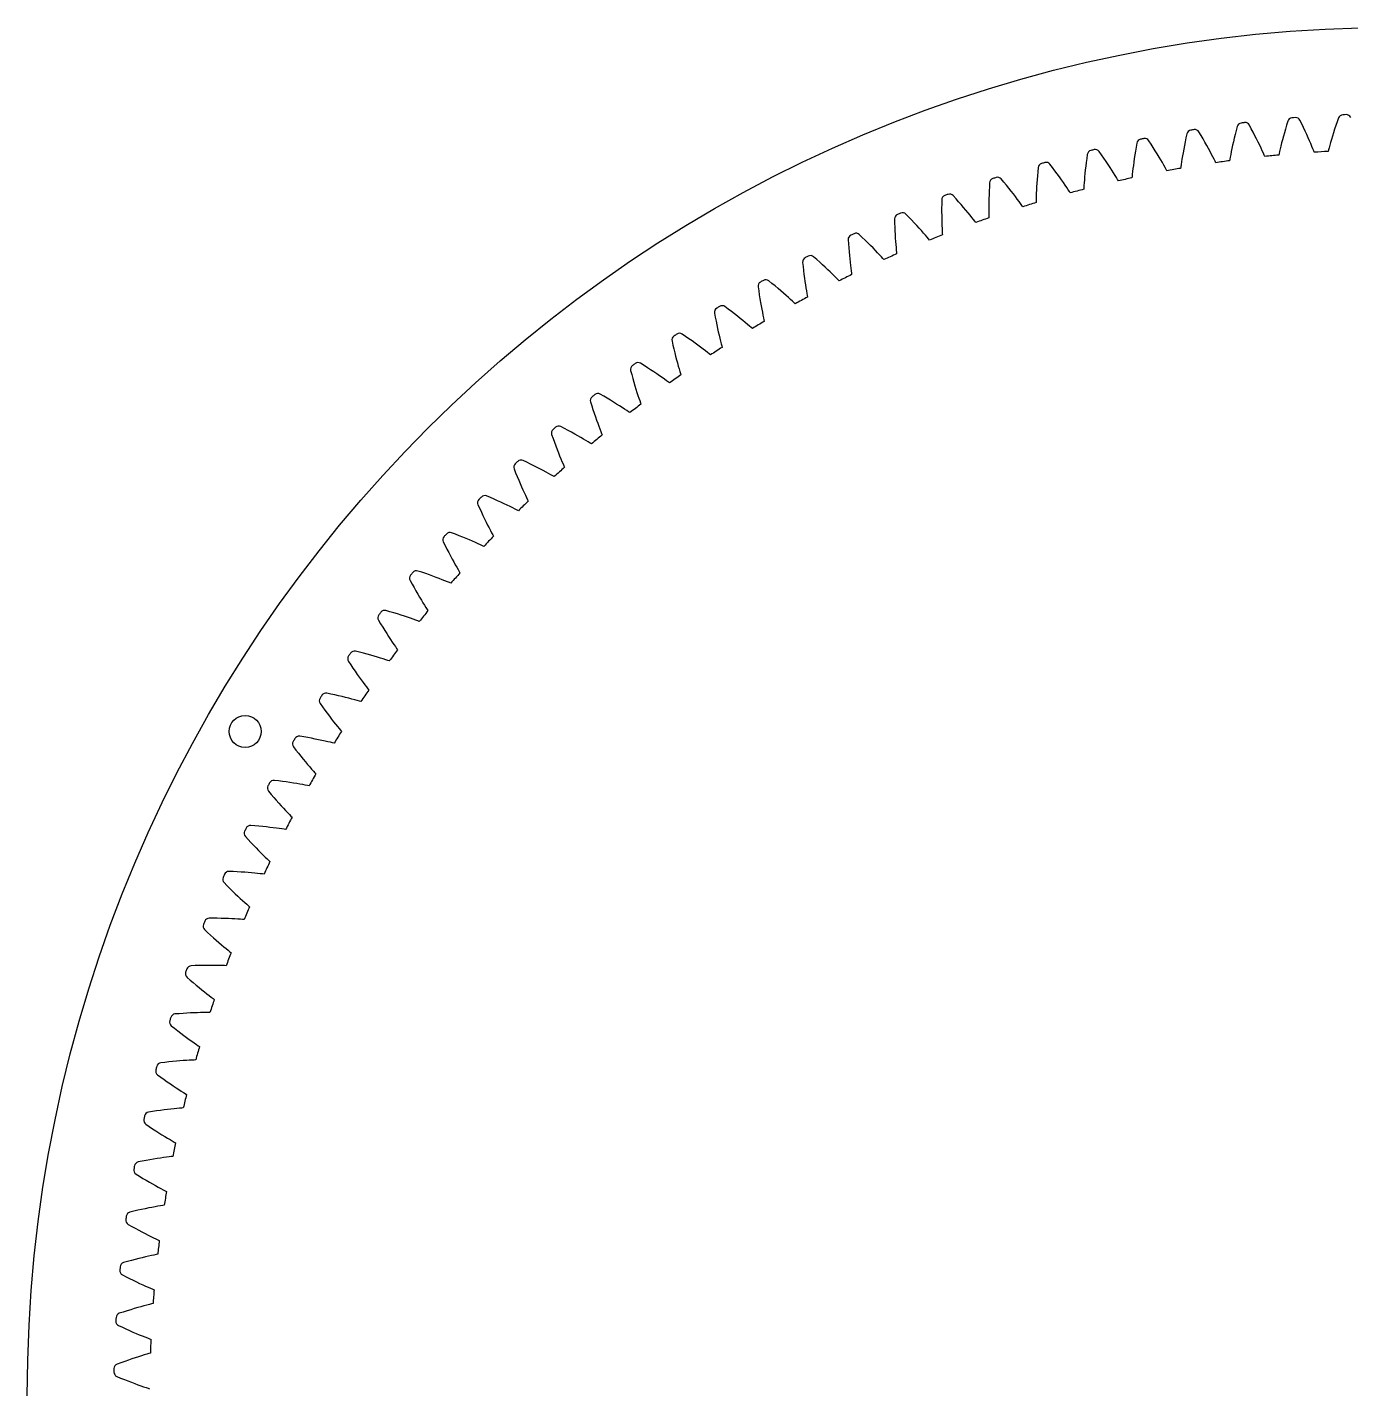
# Model space of a CAD drawing. Header units: millimetres. Extents: x -107 to 107, y -107 to 107.
# Drawn here: x -107.1 to -3.5, y 0.5 to 107.1 of the extents above; entities that cross this region are included whole.
import ezdxf

# ---------------------------------------------------------------- set-up
doc = ezdxf.new("R2010")
doc.units = ezdxf.units.MM

msp = doc.modelspace()

# ---------------------------------------------------------------- linework, layer by layer
at = {"layer": 'fixed_ring'}
for p, q in [((-12.389299, 99.309842), (-12.470208, 98.996726)), ((-11.280407, 99.139348), (-11.433026, 99.424471)), ((-11.134277, 98.862304), (-11.280407, 99.139348)), ((-8.613111, 99.113781), (-8.695997, 98.823313)), ((-8.524584, 99.414231), (-8.613111, 99.113781)), ((-8.431291, 99.723883), (-8.524584, 99.414231)), ((-7.330054, 99.509438), (-7.471217, 99.800403)), ((-7.195054, 99.226803), (-7.330054, 99.509438)), ((-7.067205, 98.953131), (-7.195054, 99.226803)), ((-4.760251, 99.090905), (-4.848556, 98.814562)), ((-4.665883, 99.377849), (-4.760251, 99.090905)), ((-4.565481, 99.674542), (-4.665883, 99.377849)), ((-4.459951, 99.98024), (-4.565481, 99.674542)), ((-19.121386, 97.929722), (-19.296176, 98.201818)), ((-16.46049, 98.116153), (-16.520036, 97.820018)), ((-16.396114, 98.422687), (-16.46049, 98.116153)), ((-16.327718, 98.738772), (-16.396114, 98.422687)), ((-15.212924, 98.612499), (-15.376758, 98.891329)), ((-15.055895, 98.341483), (-15.212924, 98.612499)), ((-14.906707, 98.078834), (-15.055895, 98.341483)), ((-14.765556, 97.825378), (-14.906707, 98.078834)), ((-12.684063, 98.116975), (-12.744951, 97.846587)), ((-12.617992, 98.39946), (-12.684063, 98.116975)), ((-12.54672, 98.692994), (-12.617992, 98.39946)), ((-12.470208, 98.996726), (-12.54672, 98.692994)), ((-10.995649, 98.593931), (-11.134277, 98.862304)), ((-10.864686, 98.335064), (-10.995649, 98.593931)), ((-10.741619, 98.086727), (-10.864686, 98.335064)), ((-10.626777, 97.850224), (-10.741619, 98.086727)), ((-8.910699, 98.021397), (-8.970696, 97.781886)), ((-8.844835, 98.275924), (-8.910699, 98.021397)), ((-8.773246, 98.543677), (-8.844835, 98.275924)), ((-8.695997, 98.823313), (-8.773246, 98.543677)), ((-6.946637, 98.689262), (-7.067205, 98.953131)), ((-6.83354, 98.436229), (-6.946637, 98.689262)), ((-6.728191, 98.195347), (-6.83354, 98.436229)), ((-6.631013, 97.968363), (-6.728191, 98.195347)), ((-5.076137, 98.061223), (-5.138775, 97.841588)), ((-5.006665, 98.298159), (-5.076137, 98.061223)), ((-4.930734, 98.549867), (-5.006665, 98.298159)), ((-4.848556, 98.814562), (-4.930734, 98.549867)), ((-24.120915, 97.129403), (-24.163982, 96.808883)), ((-22.999613, 97.092099), (-23.185082, 97.357031)), ((-22.821548, 96.834416), (-22.999613, 97.092099)), ((-20.395958, 97.085902), (-20.439376, 96.79906)), ((-20.348233, 97.384171), (-20.395958, 97.085902)), ((-20.296094, 97.693022), (-20.348233, 97.384171)), ((-20.240318, 98.011576), (-20.296094, 97.693022)), ((-18.953706, 97.665164), (-19.121386, 97.929722)), ((-18.794194, 97.408654), (-18.953706, 97.665164)), ((-18.643079, 97.16101), (-18.794194, 97.408654)), ((-18.50067, 96.923236), (-18.643079, 97.16101)), ((-16.670347, 97.003579), (-16.711126, 96.760058)), ((-16.624914, 97.262535), (-16.670347, 97.003579)), ((-16.574824, 97.535129), (-16.624914, 97.262535)), ((-16.520036, 97.820018), (-16.574824, 97.535129)), ((-14.632713, 97.58213), (-14.765556, 97.825378)), ((-14.508559, 97.35038), (-14.632713, 97.58213)), ((-14.393654, 97.131835), (-14.508559, 97.35038)), ((-14.288866, 96.9289), (-14.393654, 97.131835)), ((-12.896061, 97.124018), (-12.935224, 96.92189)), ((-12.851071, 97.347935), (-12.896061, 97.124018)), ((-12.800643, 97.589643), (-12.851071, 97.347935)), ((-12.744951, 97.846587), (-12.800643, 97.589643)), ((-10.520651, 97.627283), (-10.626777, 97.850224)), ((-10.424014, 97.420343), (-10.520651, 97.627283)), ((-10.338189, 97.233197), (-10.424014, 97.420343)), ((-10.265874, 97.072902), (-10.338189, 97.233197)), ((-10.217027, 96.963201), (-10.265874, 97.072902)), ((-9.110948, 97.188102), (-9.137164, 97.070913)), ((-9.071721, 97.359523), (-9.110948, 97.188102)), ((-9.024553, 97.559934), (-9.071721, 97.359523)), ((-8.970696, 97.781886), (-9.024553, 97.559934)), ((-6.54268, 97.757745), (-6.631013, 97.968363)), ((-6.464363, 97.567335), (-6.54268, 97.757745)), ((-6.398478, 97.404291), (-6.464363, 97.567335)), ((-6.35403, 97.292735), (-6.398478, 97.404291)), ((-5.239885, 97.473484), (-5.270739, 97.357431)), ((-5.193873, 97.64321), (-5.239885, 97.473484)), ((-5.138775, 97.841588), (-5.193873, 97.64321)), ((-27.963372, 96.093649), (-27.993662, 95.77167)), ((-26.841473, 96.100954), (-27.037328, 96.358302)), ((-26.653304, 95.850554), (-26.841473, 96.100954)), ((-24.27161, 95.909932), (-24.299885, 95.63422)), ((-24.23963, 96.198274), (-24.27161, 95.909932)), ((-24.203801, 96.498204), (-24.23963, 96.198274)), ((-24.163982, 96.808883), (-24.203801, 96.498204)), ((-22.651964, 96.58445), (-22.821548, 96.834416)), ((-22.491122, 96.34301), (-22.651964, 96.58445)), ((-22.339373, 96.111086), (-22.491122, 96.34301)), ((-22.197199, 95.889933), (-22.339373, 96.111086)), ((-22.065294, 95.681207), (-22.197199, 95.889933)), ((-20.544757, 96.019183), (-20.571814, 95.792399)), ((-20.513692, 96.264133), (-20.544757, 96.019183)), ((-20.47859, 96.52469), (-20.513692, 96.264133)), ((-20.439376, 96.79906), (-20.47859, 96.52469)), ((-18.3674, 96.696605), (-18.50067, 96.923236)), ((-18.243898, 96.4828), (-18.3674, 96.696605)), ((-18.131125, 96.284192), (-18.243898, 96.4828)), ((-18.030702, 96.104457), (-18.131125, 96.284192)), ((-17.945881, 95.950414), (-18.030702, 96.104457)), ((-17.888472, 95.84494), (-17.945881, 95.950414)), ((-16.803758, 96.157008), (-16.82058, 96.038107)), ((-16.778274, 96.331004), (-16.803758, 96.157008)), ((-16.747178, 96.534529), (-16.778274, 96.331004)), ((-16.711126, 96.760058), (-16.747178, 96.534529)), ((-14.195669, 96.745314), (-14.288866, 96.9289)), ((-14.117039, 96.588021), (-14.195669, 96.745314)), ((-14.063868, 96.480348), (-14.117039, 96.588021)), ((-12.967605, 96.749045), (-12.989142, 96.630907)), ((-12.935224, 96.92189), (-12.967605, 96.749045)), ((-31.761612, 94.905951), (-31.779078, 94.583022)), ((-30.640891, 94.957852), (-30.846823, 95.207211)), ((-30.442916, 94.715131), (-30.640891, 94.957852)), ((-28.065466, 94.869151), (-28.082756, 94.592533)), ((-28.044975, 95.158536), (-28.065466, 94.869151)), ((-28.021097, 95.459653), (-28.044975, 95.158536)), ((-27.993662, 95.77167), (-28.021097, 95.459653)), ((-26.473917, 95.607527), (-26.653304, 95.850554)), ((-26.303603, 95.372672), (-26.473917, 95.607527)), ((-26.142753, 95.146965), (-26.303603, 95.372672)), ((-25.991899, 94.931638), (-26.142753, 95.146965)), ((-25.8518, 94.728322), (-25.991899, 94.931638)), ((-24.363922, 94.898802), (-24.37875, 94.693449)), ((-24.345902, 95.126482), (-24.363922, 94.898802)), ((-24.3246, 95.372473), (-24.345902, 95.126482)), ((-24.299885, 95.63422), (-24.3246, 95.372473)), ((-21.944714, 95.487239), (-22.065294, 95.681207)), ((-21.837225, 95.311638), (-21.944714, 95.487239)), ((-21.746347, 95.161089), (-21.837225, 95.311638)), ((-21.68479, 95.057982), (-21.746347, 95.161089)), ((-20.61334, 95.412927), (-20.625422, 95.293452)), ((-20.594794, 95.587799), (-20.61334, 95.412927)), ((-20.571814, 95.792399), (-20.594794, 95.587799)), ((-34.391859, 93.664603), (-34.607542, 93.905578)), ((-31.805974, 93.968333), (-31.814944, 93.678362)), ((-31.794087, 94.270161), (-31.805974, 93.968333)), ((-31.779078, 94.583022), (-31.794087, 94.270161)), ((-30.254008, 94.479429), (-30.442916, 94.715131)), ((-30.074493, 94.251531), (-30.254008, 94.479429)), ((-29.904796, 94.032396), (-30.074493, 94.251531)), ((-29.745501, 93.823238), (-29.904796, 94.032396)), ((-29.59743, 93.625652), (-29.745501, 93.823238)), ((-28.117506, 93.85515), (-28.124157, 93.64937)), ((-28.108551, 94.083367), (-28.117506, 93.85515)), ((-28.097046, 94.33001), (-28.108551, 94.083367)), ((-28.082756, 94.592533), (-28.097046, 94.33001)), ((-25.723604, 94.539301), (-25.8518, 94.728322)), ((-25.609219, 94.368113), (-25.723604, 94.539301)), ((-25.512427, 94.221296), (-25.609219, 94.368113)), ((-25.44682, 94.120717), (-25.512427, 94.221296)), ((-24.390329, 94.517979), (-24.397652, 94.398118)), ((-24.37875, 94.693449), (-24.390329, 94.517979)), ((-35.514244, 93.244819), (-35.516804, 92.931609)), ((-35.516804, 92.931609), (-35.516681, 92.629546)), ((-35.509631, 93.568187), (-35.514244, 93.244819)), ((-34.184391, 93.429945), (-34.391859, 93.664603)), ((-33.986262, 93.201939), (-34.184391, 93.429945)), ((-33.797828, 92.981358), (-33.986262, 93.201939)), ((-33.619554, 92.769144), (-33.797828, 92.981358)), ((-33.452069, 92.566484), (-33.619554, 92.769144)), ((-31.825065, 93.138392), (-31.826756, 92.891486)), ((-31.826756, 92.891486), (-31.826629, 92.663094)), ((-31.821224, 93.401275), (-31.825065, 93.138392)), ((-31.814944, 93.678362), (-31.821224, 93.401275)), ((-29.46182, 93.441877), (-29.59743, 93.625652)), ((-29.34072, 93.275372), (-29.46182, 93.441877)), ((-29.238167, 93.132519), (-29.34072, 93.275372)), ((-29.168613, 93.034628), (-29.238167, 93.132519)), ((-28.128751, 93.473578), (-28.131303, 93.353521)), ((-28.124157, 93.64937), (-28.128751, 93.473578)), ((-39.201502, 92.082473), (-39.193256, 91.759177)), ((-39.193256, 91.759177), (-39.183361, 91.446112)), ((-38.088447, 92.223251), (-38.31354, 92.455461)), ((-37.871814, 91.997027), (-38.088447, 92.223251)), ((-37.664777, 91.777078), (-37.871814, 91.997027)), ((-37.467722, 91.564163), (-37.664777, 91.777078)), ((-35.516681, 92.629546), (-35.514116, 92.339448)), ((-35.514116, 92.339448), (-35.509375, 92.062331)), ((-35.509375, 92.062331), (-35.502762, 91.799503)), ((-35.502762, 91.799503), (-35.494635, 91.552725)), ((-33.29626, 92.374941), (-33.452069, 92.566484)), ((-33.153451, 92.196703), (-33.29626, 92.374941)), ((-33.025827, 92.035143), (-33.153451, 92.196703)), ((-32.917676, 91.89648), (-33.025827, 92.035143)), ((-32.844285, 91.801432), (-32.917676, 91.89648)), ((-31.826629, 92.663094), (-31.825095, 92.457212)), ((-31.825095, 92.457212), (-31.822696, 92.281377)), ((-31.822696, 92.281377), (-31.820473, 92.161312)), ((-41.724809, 90.636076), (-41.958956, 90.859152)), ((-41.499354, 90.418642), (-41.724809, 90.636076)), ((-39.183361, 91.446112), (-39.17123, 91.144294)), ((-39.17123, 91.144294), (-39.157133, 90.854527)), ((-39.157133, 90.854527), (-39.141378, 90.577817)), ((-39.141378, 90.577817), (-39.124322, 90.31546)), ((-37.281152, 91.359204), (-37.467722, 91.564163)), ((-37.105743, 91.163362), (-37.281152, 91.359204)), ((-36.942441, 90.978165), (-37.105743, 91.163362)), ((-36.79266, 90.805746), (-36.942441, 90.978165)), ((-36.658713, 90.649388), (-36.79266, 90.805746)), ((-36.545135, 90.515135), (-36.658713, 90.649388)), ((-35.494635, 91.552725), (-35.485429, 91.324518)), ((-35.485429, 91.324518), (-35.47571, 91.118861)), ((-35.47571, 91.118861), (-35.466323, 90.943259)), ((-35.466323, 90.943259), (-35.459328, 90.823378)), ((-42.831388, 90.451157), (-42.810295, 90.128445)), ((-42.810295, 90.128445), (-42.787961, 89.816021)), ((-42.787961, 89.816021), (-42.76384, 89.514923)), ((-42.76384, 89.514923), (-42.738235, 89.225946)), ((-41.283736, 90.207099), (-41.499354, 90.418642)), ((-41.078372, 90.002186), (-41.283736, 90.207099)), ((-40.883801, 89.804806), (-41.078372, 90.002186)), ((-40.700745, 89.616093), (-40.883801, 89.804806)), ((-40.530209, 89.437535), (-40.700745, 89.616093)), ((-39.124322, 90.31546), (-39.10639, 90.0692)), ((-39.10639, 90.0692), (-39.088119, 89.84154)), ((-39.088119, 89.84154), (-39.070231, 89.636431)), ((-39.070231, 89.636431), (-39.05387, 89.461342)), ((-36.468023, 90.423079), (-36.545135, 90.515135)), ((-46.393548, 88.676819), (-46.359642, 88.355201)), ((-45.295196, 88.905585), (-45.538026, 89.119177)), ((-45.061274, 88.697288), (-45.295196, 88.905585)), ((-44.837417, 88.494483), (-45.061274, 88.697288)), ((-44.624069, 88.297897), (-44.837417, 88.494483)), ((-42.738235, 89.225946), (-42.711492, 88.950081)), ((-42.711492, 88.950081), (-42.684018, 88.688609)), ((-42.684018, 88.688609), (-42.65631, 88.443257)), ((-42.65631, 88.443257), (-42.629002, 88.216504)), ((-40.373691, 89.271207), (-40.530209, 89.437535)), ((-40.233634, 89.120298), (-40.373691, 89.271207)), ((-40.114809, 88.990666), (-40.233634, 89.120298)), ((-40.034098, 88.901749), (-40.114809, 88.990666)), ((-39.05387, 89.461342), (-39.042115, 89.341834)), ((-46.359642, 88.355201), (-46.324905, 88.043912)), ((-46.324905, 88.043912), (-46.288833, 87.744011)), ((-46.288833, 87.744011), (-46.251759, 87.45628)), ((-46.251759, 87.45628), (-46.214069, 87.181697)), ((-44.421804, 88.108409), (-44.624069, 88.297897)), ((-44.23139, 87.927123), (-44.421804, 88.108409)), ((-44.053891, 87.755486), (-44.23139, 87.927123)), ((-43.890884, 87.595511), (-44.053891, 87.755486)), ((-43.744938, 87.45029), (-43.890884, 87.595511)), ((-43.621053, 87.325485), (-43.744938, 87.45029)), ((-42.629002, 88.216504), (-42.602975, 88.012268)), ((-42.602975, 88.012268), (-42.579665, 87.837968)), ((-42.579665, 87.837968), (-42.563168, 87.719021)), ((-49.88235, 86.762265), (-49.835684, 86.442249)), ((-49.835684, 86.442249), (-49.788599, 86.132588)), ((-48.793962, 87.034517), (-49.045092, 87.238286)), ((-48.551944, 86.835684), (-48.793962, 87.034517)), ((-48.3202, 86.64194), (-48.551944, 86.835684)), ((-48.099205, 86.453991), (-48.3202, 86.64194)), ((-47.889568, 86.272694), (-48.099205, 86.453991)), ((-46.214069, 87.181697), (-46.176222, 86.921524)), ((-46.176222, 86.921524), (-46.138782, 86.677468)), ((-46.138782, 86.677468), (-46.10248, 86.451979)), ((-46.10248, 86.451979), (-46.068354, 86.24894)), ((-43.536871, 87.239847), (-43.621053, 87.325485)), ((-49.788599, 86.132588), (-49.740633, 85.834358)), ((-49.740633, 85.834358), (-49.692149, 85.548328)), ((-49.692149, 85.548328), (-49.643572, 85.27546)), ((-49.643572, 85.27546), (-49.595412, 85.016998)), ((-47.692097, 86.099122), (-47.889568, 86.272694)), ((-47.507914, 85.934677), (-47.692097, 86.099122)), ((-47.338676, 85.78131), (-47.507914, 85.934677)), ((-47.187072, 85.642005), (-47.338676, 85.78131)), ((-47.058323, 85.522224), (-47.187072, 85.642005)), ((-46.970803, 85.440001), (-47.058323, 85.522224)), ((-46.068354, 86.24894), (-46.038133, 86.075704)), ((-46.038133, 86.075704), (-46.01692, 85.957507)), ((-53.292279, 84.710522), (-53.232927, 84.392615)), ((-53.232927, 84.392615), (-53.173568, 84.08507)), ((-52.215574, 85.02583), (-52.474607, 85.219453)), ((-51.965843, 84.836775), (-52.215574, 85.02583)), ((-51.72658, 84.652398), (-51.965843, 84.836775)), ((-51.498287, 84.473384), (-51.72658, 84.652398)), ((-51.281608, 84.300564), (-51.498287, 84.473384)), ((-51.077392, 84.13498), (-51.281608, 84.300564)), ((-49.595412, 85.016998), (-49.548298, 84.774623)), ((-49.548298, 84.774623), (-49.503061, 84.550756)), ((-49.503061, 84.550756), (-49.460889, 84.349234)), ((-49.460889, 84.349234), (-49.423805, 84.177336)), ((-49.423805, 84.177336), (-49.39791, 84.060077)), ((-53.173568, 84.08507), (-53.113783, 83.788983)), ((-53.113783, 83.788983), (-53.053965, 83.505107)), ((-53.053965, 83.505107), (-52.994579, 83.234386)), ((-52.994579, 83.234386), (-52.936181, 82.978043)), ((-50.886817, 83.977987), (-51.077392, 84.13498)), ((-50.711616, 83.83147), (-50.886817, 83.977987)), ((-50.554593, 83.698303), (-50.711616, 83.83147)), ((-50.421184, 83.583735), (-50.554593, 83.698303)), ((-50.330464, 83.505056), (-50.421184, 83.583735)), ((-56.617941, 82.524835), (-56.545997, 82.209538)), ((-56.545997, 82.209538), (-56.474458, 81.904596)), ((-55.554623, 82.882699), (-55.821149, 83.065871)), ((-55.297573, 82.703722), (-55.554623, 82.882699)), ((-55.051169, 82.529003), (-55.297573, 82.703722)), ((-54.81594, 82.359206), (-55.051169, 82.529003)), ((-54.592561, 82.195138), (-54.81594, 82.359206)), ((-54.381924, 82.037803), (-54.592561, 82.195138)), ((-54.185258, 81.888512), (-54.381924, 82.037803)), ((-52.936181, 82.978043), (-52.879469, 82.737732)), ((-52.879469, 82.737732), (-52.825367, 82.51584)), ((-52.825367, 82.51584), (-52.775217, 82.316154)), ((-52.775217, 82.316154), (-52.731328, 82.145867)), ((-52.731328, 82.145867), (-52.700791, 82.02973)), ((-56.474458, 81.904596), (-56.402949, 81.61112)), ((-56.402949, 81.61112), (-56.331893, 81.329847)), ((-56.331893, 81.329847), (-56.261791, 81.061701)), ((-56.261791, 81.061701), (-56.193247, 80.807882)), ((-54.00437, 81.749075), (-54.185258, 81.888512)), ((-53.842177, 81.622256), (-54.00437, 81.749075)), ((-53.704319, 81.513083), (-53.842177, 81.622256)), ((-53.610543, 81.438073), (-53.704319, 81.513083)), ((-59.854078, 80.208658), (-59.769656, 79.896471)), ((-58.805829, 80.608513), (-59.079426, 80.780944)), ((-58.541866, 80.439898), (-58.805829, 80.608513)), ((-58.288711, 80.275113), (-58.541866, 80.439898)), ((-58.046918, 80.114802), (-58.288711, 80.275113)), ((-57.817192, 79.959744), (-58.046918, 80.114802)), ((-57.600466, 79.810908), (-57.817192, 79.959744)), ((-56.193247, 80.807882), (-56.127026, 80.570016)), ((-56.127026, 80.570016), (-56.064145, 80.350451)), ((-56.064145, 80.350451), (-56.006096, 80.152916)), ((-56.006096, 80.152916), (-55.955472, 79.984509)), ((-55.955472, 79.984509), (-55.920342, 79.869677)), ((-59.769656, 79.896471), (-59.68605, 79.594614)), ((-59.68605, 79.594614), (-59.60293, 79.304213)), ((-59.60293, 79.304213), (-59.520748, 79.025988)), ((-59.520748, 79.025988), (-59.440041, 78.760841)), ((-57.398021, 79.669553), (-57.600466, 79.810908)), ((-57.211732, 79.537419), (-57.398021, 79.669553)), ((-57.044626, 79.417148), (-57.211732, 79.537419)), ((-56.902536, 79.313542), (-57.044626, 79.417148)), ((-56.805852, 79.242319), (-56.902536, 79.313542)), ((-61.96405, 78.206869), (-62.244286, 78.368287)), ((-61.693593, 78.048881), (-61.96405, 78.206869)), ((-61.434087, 77.894291), (-61.693593, 78.048881)), ((-61.186111, 77.74372), (-61.434087, 77.894291)), ((-59.440041, 78.760841), (-59.361461, 78.509947)), ((-59.361461, 78.509947), (-59.285835, 78.274902)), ((-59.285835, 78.274902), (-59.214275, 78.05801)), ((-59.214275, 78.05801), (-59.148418, 77.86294)), ((-59.148418, 77.86294), (-59.091139, 77.696678)), ((-62.995574, 77.765656), (-62.898807, 77.457072)), ((-62.898807, 77.457072), (-62.803267, 77.158777)), ((-62.803267, 77.158777), (-62.708667, 76.871911)), ((-62.708667, 76.871911), (-62.615489, 76.597172)), ((-60.950403, 77.597918), (-61.186111, 77.74372)), ((-60.727931, 77.457816), (-60.950403, 77.597918)), ((-60.520026, 77.324621), (-60.727931, 77.457816)), ((-60.328631, 77.199997), (-60.520026, 77.324621)), ((-60.156876, 77.086465), (-60.328631, 77.199997)), ((-60.010779, 76.98859), (-60.156876, 77.086465)), ((-59.91134, 76.921267), (-60.010779, 76.98859)), ((-59.091139, 77.696678), (-59.051472, 77.583334)), ((-65.024294, 75.681564), (-65.310726, 75.831713)), ((-64.747769, 75.534453), (-65.024294, 75.681564)), ((-62.615489, 76.597172), (-62.524304, 76.335443)), ((-62.524304, 76.335443), (-62.435811, 76.087872)), ((-62.435811, 76.087872), (-62.350901, 75.85602)), ((-62.350901, 75.85602), (-62.270774, 75.642144)), ((-62.270774, 75.642144), (-62.197214, 75.449846)), ((-66.037461, 75.199689), (-65.928503, 74.895196)), ((-65.928503, 74.895196), (-65.821179, 74.600936)), ((-65.821179, 74.600936), (-65.715249, 74.318057)), ((-64.482322, 75.390302), (-64.747769, 75.534453)), ((-64.228556, 75.249709), (-64.482322, 75.390302)), ((-63.987238, 75.113393), (-64.228556, 75.249709)), ((-63.759372, 74.982247), (-63.987238, 75.113393)), ((-63.546336, 74.857423), (-63.759372, 74.982247)), ((-63.350138, 74.740507), (-63.546336, 74.857423)), ((-63.174005, 74.633893), (-63.350138, 74.740507)), ((-63.024132, 74.541903), (-63.174005, 74.633893)), ((-62.197214, 75.449846), (-62.133371, 75.285993)), ((-62.133371, 75.285993), (-62.089228, 75.174316)), ((-65.715249, 74.318057), (-65.611221, 74.04724)), ((-65.611221, 74.04724), (-65.509703, 73.789344)), ((-65.509703, 73.789344), (-65.411438, 73.545487)), ((-65.411438, 73.545487), (-65.317377, 73.317193)), ((-62.922095, 74.478587), (-63.024132, 74.541903)), ((-68.974929, 72.514817), (-68.853951, 72.214897)), ((-67.981721, 73.03659), (-68.273896, 73.175233)), ((-67.699566, 72.90059), (-67.981721, 73.03659)), ((-67.428598, 72.767106), (-67.699566, 72.90059)), ((-67.169443, 72.636713), (-67.428598, 72.767106)), ((-66.922896, 72.510099), (-67.169443, 72.636713)), ((-66.689996, 72.388115), (-66.922896, 72.510099)), ((-65.317377, 73.317193), (-65.228811, 73.106672)), ((-65.228811, 73.106672), (-65.147664, 72.917451)), ((-65.147664, 72.917451), (-65.077356, 72.756266)), ((-65.077356, 72.756266), (-65.028809, 72.646431)), ((-68.853951, 72.214897), (-68.735013, 71.925136)), ((-68.735013, 71.925136), (-68.617921, 71.646692)), ((-68.617921, 71.646692), (-68.503209, 71.380225)), ((-68.503209, 71.380225), (-68.391518, 71.126568)), ((-66.472166, 72.271859), (-66.689996, 72.388115)), ((-66.271475, 72.162836), (-66.472166, 72.271859)), ((-66.091243, 72.063309), (-66.271475, 72.162836)), ((-65.937831, 71.97735), (-66.091243, 72.063309)), ((-65.833358, 71.918141), (-65.937831, 71.97735)), ((-70.831655, 70.276131), (-71.12911, 70.403048)), ((-68.391518, 71.126568), (-68.283636, 70.886811)), ((-68.283636, 70.886811), (-68.180573, 70.662437)), ((-68.180573, 70.662437), (-68.083707, 70.455604)), ((-68.083707, 70.455604), (-67.995102, 70.269758)), ((-71.803334, 69.715284), (-71.670528, 69.42041)), ((-71.670528, 69.42041), (-71.540164, 69.135607)), ((-70.544316, 70.151456), (-70.831655, 70.276131)), ((-70.268255, 70.02885), (-70.544316, 70.151456)), ((-70.004121, 69.908863), (-70.268255, 70.02885)), ((-69.752736, 69.792151), (-70.004121, 69.908863)), ((-69.51517, 69.679523), (-69.752736, 69.792151)), ((-69.292891, 69.572019), (-69.51517, 69.679523)), ((-69.088024, 69.471061), (-69.292891, 69.572019)), ((-68.903977, 69.378778), (-69.088024, 69.471061)), ((-68.747269, 69.298986), (-68.903977, 69.378778)), ((-68.640524, 69.243977), (-68.747269, 69.298986)), ((-67.995102, 70.269758), (-67.918442, 70.111495)), ((-67.918442, 70.111495), (-67.865566, 70.003678)), ((-71.540164, 69.135607), (-71.412094, 68.862039)), ((-71.412094, 68.862039), (-71.286879, 68.600343)), ((-71.286879, 68.600343), (-71.165192, 68.351327)), ((-71.165192, 68.351327), (-71.047863, 68.116048)), ((-73.569589, 67.404551), (-73.871855, 67.519542)), ((-73.277521, 67.291398), (-73.569589, 67.404551)), ((-72.996804, 67.179864), (-73.277521, 67.291398)), ((-72.728109, 67.070473), (-72.996804, 67.179864)), ((-71.047863, 68.116048), (-70.935961, 67.895949)), ((-70.935961, 67.895949), (-70.830949, 67.693131)), ((-70.830949, 67.693131), (-70.735025, 67.510954)), ((-70.735025, 67.510954), (-70.652134, 67.355864)), ((-70.652134, 67.355864), (-70.595014, 67.250235)), ((-74.518203, 66.805516), (-74.373779, 66.516156)), ((-74.373779, 66.516156), (-74.232195, 66.236761)), ((-74.232195, 66.236761), (-74.09335, 65.9685)), ((-72.472282, 66.963847), (-72.728109, 67.070473)), ((-72.230426, 66.860753), (-72.472282, 66.963847)), ((-72.004048, 66.762172), (-72.230426, 66.860753)), ((-71.79533, 66.669438), (-72.004048, 66.762172)), ((-71.607759, 66.584545), (-71.79533, 66.669438)), ((-71.448004, 66.511046), (-71.607759, 66.584545)), ((-71.339156, 66.460325), (-71.448004, 66.511046)), ((-74.09335, 65.9685), (-73.95783, 65.711989)), ((-73.95783, 65.711989), (-73.826339, 65.468008)), ((-73.826339, 65.468008), (-73.699749, 65.23758)), ((-73.699749, 65.23758), (-73.579186, 65.022104)), ((-73.579186, 65.022104), (-73.466193, 64.82362)), ((-76.191195, 64.42639), (-76.497794, 64.529273)), ((-75.894859, 64.324938), (-76.191195, 64.42639)), ((-75.60993, 64.224653), (-75.894859, 64.324938)), ((-75.337098, 64.126031), (-75.60993, 64.224653)), ((-75.077234, 64.02966), (-75.337098, 64.126031)), ((-74.831471, 63.936263), (-75.077234, 64.02966)), ((-74.601353, 63.846759), (-74.831471, 63.936263)), ((-73.466193, 64.82362), (-73.363102, 64.645402)), ((-73.363102, 64.645402), (-73.274111, 64.49373)), ((-73.274111, 64.49373), (-73.212836, 64.390455)), ((-77.115243, 63.790116), (-76.959429, 63.506726)), ((-76.959429, 63.506726), (-76.80685, 63.23318)), ((-76.80685, 63.23318), (-76.657449, 62.970652)), ((-76.657449, 62.970652), (-76.511839, 62.719731)), ((-74.389113, 63.762396), (-74.601353, 63.846759)), ((-74.198316, 63.685028), (-74.389113, 63.762396)), ((-74.035764, 63.617939), (-74.198316, 63.685028)), ((-73.924986, 63.571585), (-74.035764, 63.617939)), ((-76.511839, 62.719731), (-76.370752, 62.481171)), ((-76.370752, 62.481171), (-76.235101, 62.255958)), ((-76.235101, 62.255958), (-76.106066, 62.045445)), ((-76.106066, 62.045445), (-75.985272, 61.851611)), ((-75.985272, 61.851611), (-75.875177, 61.677632)), ((-78.692326, 61.346358), (-79.002773, 61.436971)), ((-78.392192, 61.256767), (-78.692326, 61.346358)), ((-78.103501, 61.167889), (-78.392192, 61.256767)), ((-77.826964, 61.080192), (-78.103501, 61.167889)), ((-77.563474, 60.994229), (-77.826964, 61.080192)), ((-77.314192, 60.910676), (-77.563474, 60.994229)), ((-77.080698, 60.830392), (-77.314192, 60.910676)), ((-76.865271, 60.754534), (-77.080698, 60.830392)), ((-76.671549, 60.684812), (-76.865271, 60.754534)), ((-75.875177, 61.677632), (-75.780226, 61.529618)), ((-75.780226, 61.529618), (-75.714894, 61.42886)), ((-79.590348, 60.67385), (-79.423391, 60.396878)), ((-79.423391, 60.396878), (-79.260057, 60.129615)), ((-79.260057, 60.129615), (-79.100338, 59.873234)), ((-79.100338, 59.873234), (-78.944866, 59.628301)), ((-76.506459, 60.624238), (-76.671549, 60.684812)), ((-76.393926, 60.582325), (-76.506459, 60.624238)), ((-78.944866, 59.628301), (-78.794406, 59.395538)), ((-78.794406, 59.395538), (-78.649909, 59.175896)), ((-78.649909, 59.175896), (-78.512607, 58.97068)), ((-78.512607, 58.97068), (-78.384202, 58.781801)), ((-78.384202, 58.781801), (-78.267278, 58.612337)), ((-78.267278, 58.612337), (-78.166517, 58.468215)), ((-81.06903, 58.169325), (-81.382833, 58.247523)), ((-80.76557, 58.091737), (-81.06903, 58.169325)), ((-80.473574, 58.014407), (-80.76557, 58.091737)), ((-80.193769, 57.937773), (-80.473574, 58.014407)), ((-79.92707, 57.862353), (-80.193769, 57.937773)), ((-79.674664, 57.788777), (-79.92707, 57.862353)), ((-79.438162, 57.717839), (-79.674664, 57.788777)), ((-79.21989, 57.650606), (-79.438162, 57.717839)), ((-79.023549, 57.588641), (-79.21989, 57.650606)), ((-78.856181, 57.534679), (-79.023549, 57.588641)), ((-78.742071, 57.497272), (-78.856181, 57.534679)), ((-78.166517, 58.468215), (-78.097231, 58.370134)), ((-81.939605, 57.461646), (-81.761768, 57.191531)), ((-81.761768, 57.191531), (-81.587938, 56.930973)), ((-81.587938, 56.930973), (-81.418152, 56.681144)), ((-81.418152, 56.681144), (-81.253066, 56.442586)), ((-81.253066, 56.442586), (-81.093471, 56.215989)), ((-81.093471, 56.215989), (-80.940355, 56.002265)), ((-80.940355, 56.002265), (-80.795003, 55.80267)), ((-80.795003, 55.80267), (-80.659191, 55.619045)), ((-80.659191, 55.619045), (-80.535622, 55.454363)), ((-80.535622, 55.454363), (-80.429211, 55.314361)), ((-83.317546, 54.900314), (-83.63421, 54.965975)), ((-83.011242, 54.834852), (-83.317546, 54.900314)), ((-82.716402, 54.769192), (-83.011242, 54.834852)), ((-82.433772, 54.703743), (-82.716402, 54.769192)), ((-82.164285, 54.638985), (-82.433772, 54.703743)), ((-81.909153, 54.575502), (-82.164285, 54.638985)), ((-81.670018, 54.514023), (-81.909153, 54.575502)), ((-81.449246, 54.45552), (-81.670018, 54.514023)), ((-81.250596, 54.40141), (-81.449246, 54.45552)), ((-81.081215, 54.354145), (-81.250596, 54.40141)), ((-80.965708, 54.321305), (-81.081215, 54.354145)), ((-80.429211, 55.314361), (-80.35608, 55.219113)), ((-84.159298, 54.158583), (-83.970863, 53.895752)), ((-83.970863, 53.895752), (-83.786811, 53.642311)), ((-83.786811, 53.642311), (-83.607227, 53.39943)), ((-83.607227, 53.39943), (-83.432787, 53.167623)), ((-83.432787, 53.167623), (-83.26431, 52.947551)), ((-83.26431, 52.947551), (-83.102819, 52.740083)), ((-83.102819, 52.740083), (-82.949646, 52.546425)), ((-82.949646, 52.546425), (-82.806641, 52.368345)), ((-82.806641, 52.368345), (-82.676622, 52.208705)), ((-82.676622, 52.208705), (-82.564729, 52.073044)), ((-85.43432, 51.544494), (-85.753345, 51.597514)), ((-85.125655, 51.491262), (-85.43432, 51.544494)), ((-84.828438, 51.437375), (-85.125655, 51.491262)), ((-84.543429, 51.383214), (-84.828438, 51.437375)), ((-84.271581, 51.329222), (-84.543429, 51.383214)), ((-84.014127, 51.275932), (-84.271581, 51.329222)), ((-83.772737, 51.224009), (-84.014127, 51.275932)), ((-83.549813, 51.17433), (-83.772737, 51.224009)), ((-83.34917, 51.128159), (-83.549813, 51.17433)), ((-82.564729, 52.073044), (-82.48787, 51.980778)), ((-86.245918, 50.769885), (-86.047182, 50.514753)), ((-86.047182, 50.514753), (-85.8532, 50.26883)), ((-85.8532, 50.26883), (-85.664102, 50.03328)), ((-83.178044, 51.087665), (-83.34917, 51.128159)), ((-83.061322, 51.059444), (-83.178044, 51.087665)), ((-85.664102, 50.03328), (-85.480584, 49.808592)), ((-85.480584, 49.808592), (-85.303491, 49.595391)), ((-85.303491, 49.595391), (-85.133879, 49.394508)), ((-85.133879, 49.394508), (-84.973129, 49.207092)), ((-84.973129, 49.207092), (-84.823157, 49.034838)), ((-84.823157, 49.034838), (-84.686894, 48.880495)), ((-87.416005, 48.107172), (-87.736885, 48.147467)), ((-87.105468, 48.066253), (-87.416005, 48.107172)), ((-86.806344, 48.024226), (-87.105468, 48.066253)), ((-86.519407, 47.981438), (-86.806344, 48.024226)), ((-86.245627, 47.938297), (-86.519407, 47.981438)), ((-84.686894, 48.880495), (-84.569696, 48.749389)), ((-84.569696, 48.749389), (-84.489229, 48.660252)), ((-88.196165, 47.300909), (-87.987444, 47.05388)), ((-87.987444, 47.05388), (-87.783838, 46.815863)), ((-85.986258, 47.895284), (-86.245627, 47.938297)), ((-85.742994, 47.852999), (-85.986258, 47.895284)), ((-85.518272, 47.812222), (-85.742994, 47.852999)), ((-85.315951, 47.774065), (-85.518272, 47.812222)), ((-85.14335, 47.740406), (-85.315951, 47.774065)), ((-85.025599, 47.716847), (-85.14335, 47.740406)), ((-87.783838, 46.815863), (-87.585525, 46.588018)), ((-87.585525, 46.588018), (-87.393219, 46.370803)), ((-87.393219, 46.370803), (-87.20779, 46.164812)), ((-87.20779, 46.164812), (-87.030326, 45.97083)), ((-87.030326, 45.97083), (-86.862251, 45.789954)), ((-86.862251, 45.789954), (-86.70555, 45.623798)), ((-86.70555, 45.623798), (-86.563258, 45.474994)), ((-86.563258, 45.474994), (-86.440941, 45.348652)), ((-86.440941, 45.348652), (-86.356994, 45.262784)), ((-90.006956, 43.757141), (-89.788579, 43.518605)), ((-89.259467, 44.593783), (-89.581696, 44.621288)), ((-88.947549, 44.565242), (-89.259467, 44.593783)), ((-88.64699, 44.53514), (-88.947549, 44.565242)), ((-88.358579, 44.503794), (-88.64699, 44.53514)), ((-88.0833, 44.471571), (-88.358579, 44.503794)), ((-87.822427, 44.438904), (-88.0833, 44.471571)), ((-87.577674, 44.406324), (-87.822427, 44.438904)), ((-87.351508, 44.374513), (-87.577674, 44.406324)), ((-87.14783, 44.34443), (-87.351508, 44.374513)), ((-86.974028, 44.31766), (-87.14783, 44.34443)), ((-86.855433, 44.298801), (-86.974028, 44.31766)), ((-89.788579, 43.518605), (-89.575671, 43.288871)), ((-89.575671, 43.288871), (-89.368457, 43.06909)), ((-89.368457, 43.06909), (-89.167667, 42.859692)), ((-89.167667, 42.859692), (-88.974195, 42.661236)), ((-88.974195, 42.661236), (-88.789159, 42.474463)), ((-88.789159, 42.474463), (-88.614027, 42.300412)), ((-88.614027, 42.300412), (-88.450843, 42.140617)), ((-88.450843, 42.140617), (-88.302749, 41.997588)), ((-88.302749, 41.997588), (-88.175505, 41.876208)), ((-88.175505, 41.876208), (-88.08821, 41.793746)), ((-90.961792, 41.009882), (-91.284859, 41.024554)), ((-90.648985, 40.993764), (-90.961792, 41.009882)), ((-90.347468, 40.975635), (-90.648985, 40.993764)), ((-90.058038, 40.95578), (-90.347468, 40.975635)), ((-89.781696, 40.934527), (-90.058038, 40.95578)), ((-89.51973, 40.912257), (-89.781696, 40.934527)), ((-89.273876, 40.889433), (-89.51973, 40.912257)), ((-89.046624, 40.866638), (-89.273876, 40.889433)), ((-88.841911, 40.844677), (-89.046624, 40.866638)), ((-88.667182, 40.824838), (-88.841911, 40.844677)), ((-88.547931, 40.810708), (-88.667182, 40.824838)), ((-91.675428, 40.144183), (-91.44774, 39.914518)), ((-91.44774, 39.914518), (-91.225867, 39.69343)), ((-91.225867, 39.69343), (-91.010079, 39.482061)), ((-91.010079, 39.482061), (-90.801123, 39.280812)), ((-90.801123, 39.280812), (-90.599914, 39.090204)), ((-90.599914, 39.090204), (-90.407599, 38.910935)), ((-90.407599, 38.910935), (-90.225685, 38.743984)), ((-90.225685, 38.743984), (-90.056278, 38.590804)), ((-90.056278, 38.590804), (-89.902614, 38.453775)), ((-89.902614, 38.453775), (-89.770645, 38.33755)), ((-92.520287, 37.361135), (-92.843682, 37.362952)), ((-92.207087, 37.357467), (-92.520287, 37.361135)), ((-91.905087, 37.351339), (-92.207087, 37.357467)), ((-91.615097, 37.343006), (-91.905087, 37.351339)), ((-91.338129, 37.332756), (-91.615097, 37.343006)), ((-91.075484, 37.320919), (-91.338129, 37.332756)), ((-90.828917, 37.307887), (-91.075484, 37.320919)), ((-90.600938, 37.294146), (-90.828917, 37.307887)), ((-90.395514, 37.28034), (-90.600938, 37.294146)), ((-89.770645, 38.33755), (-89.680141, 38.258623)), ((-93.198942, 36.46775), (-92.962303, 36.247318)), ((-92.962303, 36.247318), (-92.731816, 36.035226)), ((-90.220135, 37.267463), (-90.395514, 37.28034)), ((-90.100416, 37.258086), (-90.220135, 37.267463)), ((-92.731816, 36.035226), (-92.507795, 35.832603)), ((-92.507795, 35.832603), (-92.291004, 35.63982)), ((-92.291004, 35.63982), (-92.082376, 35.457362)), ((-92.082376, 35.457362), (-91.883086, 35.285881)), ((-91.883086, 35.285881), (-91.694678, 35.126294)), ((-91.694678, 35.126294), (-91.519315, 34.97997)), ((-91.519315, 34.97997), (-91.360325, 34.849158)), ((-91.360325, 34.849158), (-91.22384, 34.738272)), ((-91.22384, 34.738272), (-91.130269, 34.663006)), ((-93.932489, 33.653313), (-94.255701, 33.642272)), ((-93.619391, 33.662099), (-93.932489, 33.653313)), ((-93.317386, 33.667983), (-93.619391, 33.662099)), ((-93.027294, 33.671186), (-93.317386, 33.667983)), ((-92.750137, 33.671955), (-93.027294, 33.671186)), ((-92.487229, 33.670569), (-92.750137, 33.671955)), ((-92.240339, 33.66735), (-92.487229, 33.670569)), ((-92.011994, 33.662683), (-92.240339, 33.66735)), ((-91.806184, 33.657056), (-92.011994, 33.662683)), ((-91.630431, 33.651161), (-91.806184, 33.657056)), ((-91.510434, 33.646551), (-91.630431, 33.651161)), ((-94.575089, 32.733653), (-94.329874, 32.522804)), ((-94.329874, 32.522804), (-94.091137, 32.320042)), ((-94.091137, 32.320042), (-93.859237, 32.126486)), ((-93.859237, 32.126486), (-93.634953, 31.942474)), ((-93.634953, 31.942474), (-93.419236, 31.768455)), ((-93.419236, 31.768455), (-93.213286, 31.605033)), ((-93.213286, 31.605033), (-93.018683, 31.453062)), ((-93.018683, 31.453062), (-92.837641, 31.313826)), ((-92.837641, 31.313826), (-92.673576, 31.189439)), ((-92.673576, 31.189439), (-92.532791, 31.084066)), ((-92.532791, 31.084066), (-92.436302, 31.012579)), ((-95.196164, 29.892279), (-95.518681, 29.868396)), ((-94.883663, 29.913505), (-95.196164, 29.892279)), ((-94.58213, 29.931391), (-94.883663, 29.913505)), ((-94.292395, 29.946124), (-94.58213, 29.931391)), ((-94.015488, 29.957912), (-94.292395, 29.946124)), ((-93.752733, 29.966979), (-94.015488, 29.957912)), ((-93.50591, 29.973578), (-93.752733, 29.966979)), ((-93.27756, 29.977993), (-93.50591, 29.973578)), ((-93.071689, 29.980552), (-93.27756, 29.977993)), ((-92.89584, 29.98165), (-93.071689, 29.980552)), ((-92.775756, 29.981814), (-92.89584, 29.98165)), ((-95.801694, 28.947798), (-95.54829, 28.746864)), ((-95.54829, 28.746864), (-95.301681, 28.553754)), ((-95.301681, 28.553754), (-95.062269, 28.36957)), ((-95.062269, 28.36957), (-94.830847, 28.194621)), ((-94.830847, 28.194621), (-94.608382, 28.029315)), ((-94.608382, 28.029315), (-94.396097, 27.87421)), ((-94.396097, 27.87421), (-94.195607, 27.730097)), ((-94.195607, 27.730097), (-94.009172, 27.598168)), ((-94.009172, 27.598168), (-93.840292, 27.480402)), ((-93.840292, 27.480402), (-93.695428, 27.38071)), ((-93.695428, 27.38071), (-93.596174, 27.313116)), ((-96.309314, 26.083978), (-96.630627, 26.047292)), ((-95.997904, 26.117612), (-96.309314, 26.083978)), ((-95.697321, 26.147471), (-95.997904, 26.117612)), ((-95.408401, 26.173712), (-95.697321, 26.147471)), ((-95.132181, 26.196499), (-95.408401, 26.173712)), ((-94.869995, 26.216005), (-95.132181, 26.196499)), ((-94.623629, 26.232412), (-94.869995, 26.216005)), ((-94.395635, 26.245902), (-94.623629, 26.232412)), ((-94.190028, 26.256644), (-94.395635, 26.245902)), ((-94.014363, 26.264732), (-94.190028, 26.256644)), ((-93.894379, 26.26967), (-94.014363, 26.264732)), ((-96.876816, 25.11617), (-96.615624, 24.92547)), ((-96.615624, 24.92547), (-96.361533, 24.742317)), ((-96.361533, 24.742317), (-96.114988, 24.567797)), ((-96.114988, 24.567797), (-95.876793, 24.402186)), ((-95.876793, 24.402186), (-95.647932, 24.245856)), ((-95.647932, 24.245856), (-95.429649, 24.099313)), ((-95.429649, 24.099313), (-95.223587, 23.963284)), ((-95.223587, 23.963284), (-95.032055, 23.838872)), ((-95.032055, 23.838872), (-94.858626, 23.727913)), ((-94.858626, 23.727913), (-94.709914, 23.634059)), ((-94.709914, 23.634059), (-94.608051, 23.570464)), ((-96.098451, 22.393664), (-96.373546, 22.359913)), ((-95.837247, 22.423579), (-96.098451, 22.393664)), ((-95.591728, 22.449767), (-95.837247, 22.423579)), ((-95.364451, 22.47231), (-95.591728, 22.449767)), ((-95.159434, 22.491218), (-95.364451, 22.47231)), ((-94.984229, 22.506283), (-95.159434, 22.491218)), ((-94.864537, 22.515988), (-94.984229, 22.506283)), ((-97.27018, 22.234433), (-97.58978, 22.185002)), ((-96.960353, 22.280421), (-97.27018, 22.234433)), ((-96.661195, 22.322207), (-96.960353, 22.280421)), ((-96.373546, 22.359913), (-96.661195, 22.322207)), ((-97.798757, 21.244828), (-97.53019, 21.064663)), ((-97.53019, 21.064663), (-97.269017, 20.891757)), ((-97.269017, 20.891757), (-97.015729, 20.727176)), ((-97.015729, 20.727176), (-96.771139, 20.571167)), ((-96.771139, 20.571167), (-96.536243, 20.424059)), ((-96.536243, 20.424059), (-96.312307, 20.28631)), ((-96.312307, 20.28631), (-96.101, 20.158581)), ((-96.101, 20.158581), (-95.904673, 20.041881)), ((-95.904673, 20.041881), (-95.72697, 19.937905)), ((-95.72697, 19.937905), (-95.574644, 19.850037)), ((-95.574644, 19.850037), (-95.470333, 19.790543)), ((-98.077241, 18.349731), (-98.394624, 18.287633)), ((-97.769488, 18.408), (-98.077241, 18.349731)), ((-97.472228, 18.461647), (-97.769488, 18.408)), ((-97.186305, 18.510759), (-97.472228, 18.461647)), ((-96.912769, 18.55542), (-97.186305, 18.510759)), ((-96.652961, 18.595695), (-96.912769, 18.55542)), ((-96.408678, 18.631624), (-96.652961, 18.595695)), ((-96.182477, 18.663185), (-96.408678, 18.631624)), ((-95.978373, 18.690229), (-96.182477, 18.663185)), ((-95.803905, 18.712248), (-95.978373, 18.690229)), ((-95.684694, 18.726703), (-95.803905, 18.712248)), ((-98.566057, 17.339894), (-98.29054, 17.170549)), ((-98.29054, 17.170549), (-98.0227, 17.008163)), ((-98.0227, 17.008163), (-97.763069, 16.853782)), ((-97.763069, 16.853782), (-97.512469, 16.70762)), ((-97.512469, 16.70762), (-97.271911, 16.569967)), ((-97.271911, 16.569967), (-97.042675, 16.44123)), ((-97.042675, 16.44123), (-96.826457, 16.322002)), ((-96.826457, 16.322002), (-96.625646, 16.2132)), ((-96.625646, 16.2132), (-96.443949, 16.116371)), ((-96.443949, 16.116371), (-96.28825, 16.034629)), ((-96.28825, 16.034629), (-96.181657, 15.979329)), ((-98.729223, 14.436014), (-99.043885, 14.361347)), ((-98.424029, 14.506473), (-98.729223, 14.436014)), ((-98.129136, 14.571895), (-98.424029, 14.506473)), ((-97.845393, 14.632336), (-98.129136, 14.571895)), ((-97.573849, 14.687836), (-97.845393, 14.632336)), ((-97.315847, 14.738409), (-97.573849, 14.687836)), ((-97.073185, 14.784021), (-97.315847, 14.738409)), ((-96.848418, 14.82455), (-97.073185, 14.784021)), ((-96.645551, 14.859686), (-96.848418, 14.82455)), ((-96.472096, 14.888624), (-96.645551, 14.859686)), ((-96.353553, 14.907808), (-96.472096, 14.888624)), ((-99.177504, 13.407543), (-98.895472, 13.249284)), ((-98.895472, 13.249284), (-98.621388, 13.097675)), ((-98.621388, 13.097675), (-98.355824, 12.953739)), ((-98.355824, 12.953739), (-98.099612, 12.817655)), ((-98.099612, 12.817655), (-97.853772, 12.689674)), ((-97.853772, 12.689674), (-97.619599, 12.570152)), ((-97.619599, 12.570152), (-97.398812, 12.459616)), ((-97.398812, 12.459616), (-97.193834, 12.358883)), ((-97.193834, 12.358883), (-97.008431, 12.269354)), ((-97.008431, 12.269354), (-96.849606, 12.193867)), ((-96.849606, 12.193867), (-96.740897, 12.142848)), ((-98.630883, 10.659102), (-98.922942, 10.582007)), ((-98.349767, 10.730775), (-98.630883, 10.659102)), ((-98.080644, 10.797027), (-98.349767, 10.730775)), ((-97.824857, 10.857818), (-98.080644, 10.797027)), ((-97.5842, 10.913041), (-97.824857, 10.857818)), ((-97.361222, 10.962474), (-97.5842, 10.913041)), ((-97.159912, 11.005648), (-97.361222, 10.962474)), ((-96.987745, 11.041459), (-97.159912, 11.005648)), ((-96.870059, 11.06534), (-96.987745, 11.041459)), ((-99.225093, 10.499471), (-99.536538, 10.412354)), ((-98.922942, 10.582007), (-99.225093, 10.499471)), ((-99.632131, 9.453991), (-99.34403, 9.30707)), ((-99.34403, 9.30707), (-99.064136, 9.166477)), ((-99.064136, 9.166477), (-98.79306, 9.033212)), ((-98.79306, 9.033212), (-98.531639, 8.907423)), ((-98.531639, 8.907423), (-98.280905, 8.789317)), ((-98.280905, 8.789317), (-98.042166, 8.679199)), ((-98.042166, 8.679199), (-97.817159, 8.577528)), ((-97.817159, 8.577528), (-97.608338, 8.485024)), ((-97.608338, 8.485024), (-97.419523, 8.402937)), ((-97.419523, 8.402937), (-97.257822, 8.333824)), ((-97.257822, 8.333824), (-97.147171, 8.287167)), ((-99.564067, 6.546327), (-99.871803, 6.446896)), ((-99.265437, 6.64081), (-99.564067, 6.546327)), ((-98.976674, 6.729454), (-99.265437, 6.64081)), ((-98.698629, 6.812248), (-98.976674, 6.729454)), ((-98.432353, 6.889147), (-98.698629, 6.812248)), ((-98.179185, 6.960058), (-98.432353, 6.889147)), ((-97.940914, 7.024805), (-98.179185, 6.960058)), ((-97.720077, 7.083064), (-97.940914, 7.024805)), ((-97.520643, 7.134207), (-97.720077, 7.083064)), ((-97.350036, 7.176835), (-97.520643, 7.134207)), ((-97.233392, 7.205376), (-97.350036, 7.176835)), ((-99.92922, 5.48549), (-99.635505, 5.350139)), ((-99.635505, 5.350139), (-99.350242, 5.220785)), ((-99.350242, 5.220785), (-99.074083, 5.098403)), ((-99.074083, 5.098403), (-98.807868, 4.983106)), ((-98.807868, 4.983106), (-98.552637, 4.875062)), ((-98.552637, 4.875062), (-98.309708, 4.774523)), ((-98.309708, 4.774523), (-98.080837, 4.681877)), ((-98.080837, 4.681877), (-97.868504, 4.597748)), ((-97.868504, 4.597748), (-97.676574, 4.523233)), ((-97.676574, 4.523233), (-97.512253, 4.460603)), ((-97.512253, 4.460603), (-97.399835, 4.418382)), ((-97.727174, 3.251486), (-97.924418, 3.192455)), ((-97.558397, 3.300863), (-97.727174, 3.251486)), ((-97.44298, 3.334018), (-97.558397, 3.300863)), ((-99.745611, 2.582831), (-100.04915, 2.471244)), ((-99.450972, 2.689112), (-99.745611, 2.582831)), ((-99.165962, 2.789166), (-99.450972, 2.689112)), ((-98.891429, 2.882948), (-99.165962, 2.789166)), ((-98.62842, 2.970373), (-98.891429, 2.882948)), ((-98.378272, 3.051293), (-98.62842, 2.970373)), ((-98.142764, 3.125462), (-98.378272, 3.051293)), ((-97.924418, 3.192455), (-98.142764, 3.125462)), ((-100.068299, 1.508315), (-99.769436, 1.384749)), ((-99.769436, 1.384749), (-99.479256, 1.266838)), ((-99.479256, 1.266838), (-99.198449, 1.155532)), ((-99.198449, 1.155532), (-98.927861, 1.050909)), ((-98.927861, 1.050909), (-98.668536, 0.953098)), ((-98.668536, 0.953098), (-98.421803, 0.862297)), ((-98.421803, 0.862297), (-98.189429, 0.778823)), ((-98.189429, 0.778823), (-97.973919, 0.703203)), ((-97.973919, 0.703203), (-97.779179, 0.636376)), ((-97.779179, 0.636376), (-97.612498, 0.580329)), ((-97.612498, 0.580329), (-97.49849, 0.542611))]:
    msp.add_line(p, q, dxfattribs=at)
for centre, radius, start, end in [((-4.107174, 99.853067), 0.375, 92.355372, 160.176284), ((0, 0), 100.3125, 92.20159, 92.355372), ((-3.839153, 99.863731), 0.375, 24.380678, 92.20159), ((-12.027533, 99.2111), 0.375, 96.912334, 164.733246), ((0, 0), 100.3125, 96.758552, 96.912334), ((-11.761207, 99.243025), 0.375, 28.93764, 96.758552), ((-8.073737, 99.610836), 0.375, 94.633853, 162.454765), ((0, 0), 100.3125, 94.480071, 94.633853), ((-7.806351, 99.632147), 0.375, 26.659159, 94.480071), ((-19.871851, 97.941888), 0.375, 101.469296, 169.290208), ((0, 0), 100.3125, 101.315514, 101.469296), ((-19.608902, 97.994872), 0.375, 33.494602, 101.315514), ((-15.962312, 98.654491), 0.375, 99.190815, 167.011727), ((0, 0), 100.3125, 99.037033, 99.190815), ((-15.697465, 98.696978), 0.375, 31.216121, 99.037033), ((-23.749968, 97.07442), 0.375, 103.747777, 171.568689), ((0, 0), 100.3125, 103.593995, 103.747777), ((-23.489334, 97.137815), 0.375, 35.773083, 103.593995), ((0, 0), 97.5, 95.377336, 96.015069), ((0, 0), 97.5, 93.098855, 93.736588), ((-27.590532, 96.053456), 0.375, 106.026258, 173.84717), ((0, 0), 100.3125, 105.872476, 106.026258), ((-27.332624, 96.127163), 0.375, 38.051564, 105.872476), ((0, 0), 97.5, 99.934298, 100.572031), ((0, 0), 97.5, 97.655817, 98.29355), ((-31.387469, 94.880613), 0.375, 108.304739, 176.125651), ((0, 0), 100.3125, 108.150957, 108.304739), ((-31.132696, 94.964515), 0.375, 40.330045, 108.150957), ((0, 0), 97.5, 102.212779, 102.850512), ((-35.134777, 93.557743), 0.375, 110.58322, 178.404132), ((0, 0), 100.3125, 110.429438, 110.58322), ((-34.883541, 93.651708), 0.375, 42.608526, 110.429438), ((0, 0), 97.5, 104.49126, 105.128993), ((0, 0), 97.5, 106.769741, 107.407474), ((-38.826529, 92.08694), 0.375, 112.861701, 180.682613), ((0, 0), 100.3125, 112.707919, 112.861701), ((-38.579227, 92.190819), 0.375, 44.887007, 112.707919), ((0, 0), 97.5, 109.048222, 109.685955), ((-42.456889, 90.470528), 0.375, 115.140182, 182.961094), ((0, 0), 100.3125, 114.9864, 115.140182), ((-42.213912, 90.584157), 0.375, 47.165488, 114.9864), ((0, 0), 97.5, 111.326703, 111.964436), ((-46.020115, 88.711064), 0.375, 117.418663, 185.239575), ((0, 0), 100.3125, 117.264881, 117.418663), ((-45.781848, 88.834263), 0.375, 49.443969, 117.264881), ((0, 0), 97.5, 113.605184, 114.242917), ((0, 0), 97.5, 115.883665, 116.521398), ((-49.510574, 86.81133), 0.375, 119.697144, 187.518056), ((0, 0), 100.3125, 119.543362, 119.697144), ((-49.277394, 86.943904), 0.375, 51.72245, 119.543362), ((0, 0), 100.3125, 121.821843, 121.975625), ((-52.695021, 84.916068), 0.375, 54.000931, 121.821843), ((0, 0), 97.5, 118.162146, 118.799879), ((-52.922747, 84.774329), 0.375, 121.975625, 189.796537), ((-56.029327, 82.753963), 0.375, 56.279412, 124.100324), ((0, 0), 97.5, 120.440627, 121.07836), ((-56.251238, 82.603282), 0.375, 124.254106, 192.075018), ((0, 0), 100.3125, 124.100324, 124.254106), ((0, 0), 97.5, 122.719108, 123.356841), ((-59.490784, 80.301622), 0.375, 126.532587, 194.353499), ((0, 0), 100.3125, 126.378805, 126.532587), ((-59.27504, 80.461007), 0.375, 58.557893, 126.378805), ((0, 0), 97.5, 124.997589, 125.635322), ((-62.636263, 77.872989), 0.375, 128.811068, 196.63198), ((0, 0), 100.3125, 128.657286, 128.811068), ((-62.427026, 78.040825), 0.375, 60.836374, 128.657286), ((0, 0), 97.5, 127.27607, 127.913803), ((0, 0), 100.3125, 130.935767, 131.089549), ((-65.480302, 75.497245), 0.375, 63.114855, 130.935767), ((-65.682701, 75.321223), 0.375, 131.089549, 198.910462), ((0, 0), 97.5, 129.554551, 130.192284), ((-68.625282, 72.650359), 0.375, 133.36803, 201.188943), ((0, 0), 100.3125, 133.214248, 133.36803), ((-68.430041, 72.834288), 0.375, 65.393336, 133.214248), ((0, 0), 97.5, 131.833032, 132.470765), ((0, 0), 100.3125, 135.492729, 135.646511), ((-71.271577, 70.056165), 0.375, 67.671817, 135.492729), ((-71.459352, 69.864619), 0.375, 135.646511, 203.467424), ((0, 0), 97.5, 134.111513, 134.749246), ((-74.180429, 66.968409), 0.375, 137.924992, 205.745905), ((0, 0), 100.3125, 137.77121, 137.924992), ((-74.000419, 67.167269), 0.375, 69.950298, 137.77121), ((0, 0), 97.5, 136.389994, 137.027727), ((-76.784213, 63.966308), 0.375, 140.203473, 208.024386), ((0, 0), 100.3125, 140.049691, 140.203473), ((-76.61225, 64.172167), 0.375, 72.228779, 140.049691), ((0, 0), 97.5, 138.668475, 139.306208), ((-79.266584, 60.863064), 0.375, 142.481954, 210.302867), ((0, 0), 100.3125, 142.328172, 142.481954), ((-79.102942, 61.075596), 0.375, 74.50726, 142.328172), ((0, 0), 97.5, 140.946957, 141.584689), ((-81.623619, 57.663582), 0.375, 144.760436, 212.581348), ((0, 0), 100.3125, 144.606653, 144.760436), ((-81.468556, 57.882453), 0.375, 76.785741, 144.606653), ((0, 0), 97.5, 143.225438, 143.86317), ((-83.85159, 54.372922), 0.375, 147.038917, 214.859829), ((0, 0), 100.3125, 146.885134, 147.038917), ((-83.705351, 54.597785), 0.375, 79.064222, 146.885134), ((0, 0), 97.5, 145.503919, 146.141651), ((-85.946975, 50.996288), 0.375, 149.317398, 217.13831), ((0, 0), 100.3125, 149.163615, 149.317398), ((-85.809791, 51.226786), 0.375, 81.342703, 149.163615), ((0, 0), 97.5, 147.7824, 148.420132), ((0, 0), 100.3125, 151.442096, 151.595879), ((-87.778548, 47.774788), 0.375, 83.621184, 151.442096), ((0, 0), 97.5, 150.060881, 150.698613), ((-87.90646, 47.539018), 0.375, 151.595879, 219.416791), ((0, 0), 97.5, 152.339362, 152.977094), ((-89.726946, 44.006579), 0.375, 153.87436, 221.695272), ((0, 0), 100.3125, 153.720577, 153.87436), ((-89.608509, 44.247248), 0.375, 85.899665, 153.720577), ((0, 0), 97.5, 154.617843, 155.255575), ((-91.405556, 40.404556), 0.375, 156.152841, 223.973753), ((0, 0), 100.3125, 155.999058, 156.152841), ((-91.296781, 40.649744), 0.375, 88.178146, 155.999058), ((-92.840694, 36.987964), 0.375, 90.456627, 158.277539), ((0, 0), 97.5, 156.896324, 157.534056), ((-92.939635, 36.738646), 0.375, 158.431322, 226.252234), ((0, 0), 100.3125, 158.277539, 158.431322), ((0, 0), 97.5, 159.174805, 159.812537), ((-94.326757, 33.014644), 0.375, 160.709803, 228.530715), ((0, 0), 100.3125, 160.55602, 160.709803), ((-94.237806, 33.267699), 0.375, 92.735108, 160.55602), ((0, 0), 97.5, 161.453286, 162.091018), ((-95.485909, 29.494831), 0.375, 95.013589, 162.834501), ((-95.56473, 29.23844), 0.375, 162.988284, 230.809196), ((0, 0), 100.3125, 162.834501, 162.988284), ((0, 0), 97.5, 163.731767, 164.369499), ((0, 0), 100.3125, 165.112982, 165.266765), ((-96.583029, 25.675325), 0.375, 97.29207, 165.112982), ((-96.651594, 25.416003), 0.375, 165.266765, 233.087677), ((0, 0), 97.5, 166.010248, 166.64798), ((-97.585633, 21.553379), 0.375, 167.545246, 235.366158), ((0, 0), 100.3125, 167.391463, 167.545246), ((-97.527432, 21.815222), 0.375, 99.570551, 167.391463), ((0, 0), 97.5, 168.288729, 168.926461), ((-98.317624, 17.920624), 0.375, 101.849032, 169.669944), ((-98.365369, 17.656674), 0.375, 169.823727, 237.644639), ((0, 0), 100.3125, 169.669944, 169.823727), ((0, 0), 97.5, 170.56721, 171.204942), ((0, 0), 100.3125, 171.948425, 172.102208), ((-98.952355, 13.997689), 0.375, 104.127513, 171.948425), ((-98.989569, 13.73205), 0.375, 172.102208, 239.92312), ((0, 0), 97.5, 172.845691, 173.483423), ((-99.457246, 9.785713), 0.375, 174.380689, 242.201601), ((0, 0), 100.3125, 174.226906, 174.380689), ((-99.430623, 10.052622), 0.375, 106.405994, 174.226906), ((0, 0), 97.5, 175.124172, 175.761904), ((-99.75167, 6.091659), 0.375, 108.684475, 176.505387), ((-99.76766, 5.823903), 0.375, 176.65917, 244.480082), ((0, 0), 100.3125, 176.505387, 176.65917), ((0, 0), 97.5, 177.402653, 178.040385), ((-99.914989, 2.121064), 0.375, 110.962956, 178.783868), ((-99.920322, 1.852884), 0.375, 178.937651, 246.758563), ((0, 0), 100.3125, 178.783868, 178.937651)]:
    msp.add_arc(centre, radius, start, end, dxfattribs=at)
at = {"layer": 'holes'}
msp.add_circle((-90.026898, 51.977054), 1.25, dxfattribs=at)
at = {"layer": 'outer'}
msp.add_circle((0, 0), 107.079107, dxfattribs=at)

doc.saveas('drawing.dxf')
